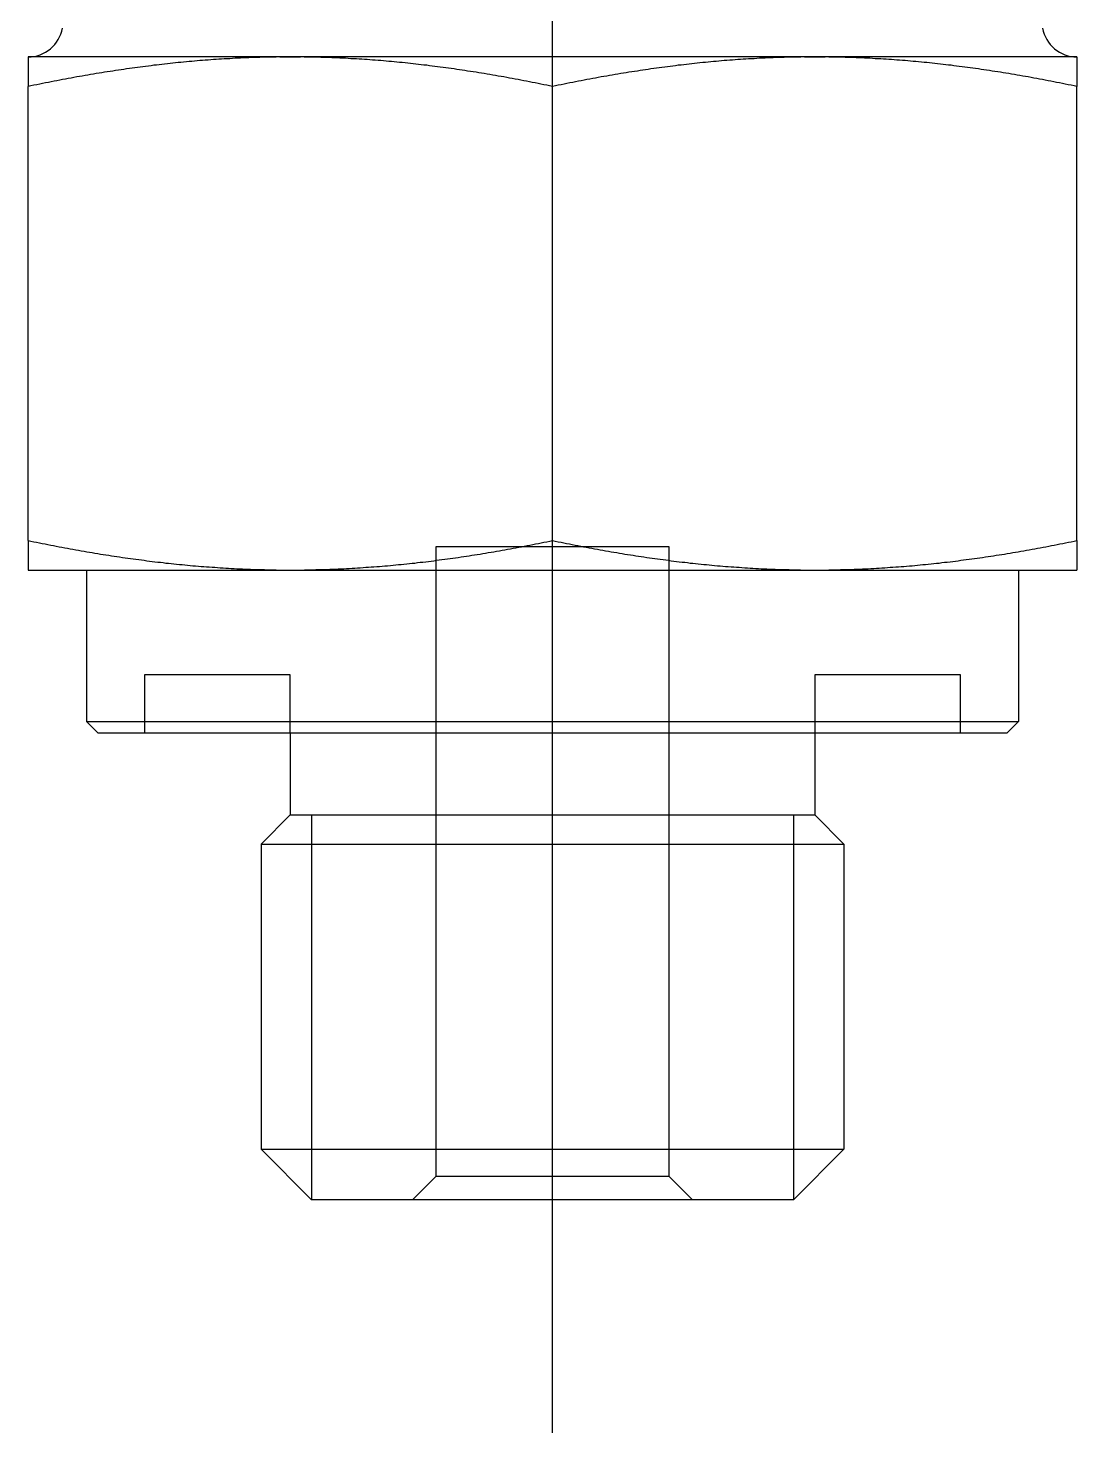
# Model space of a CAD drawing. Extents: x -30.9 to 42.8, y -35.3 to 7.6.
# Drawn here: x 29.83 to 38.83, y -19.7 to -7.65 of the extents above; entities that cross this region are included whole.
import ezdxf

# ---------------------------------------------------------------- set-up
doc = ezdxf.new("R2010")
doc.units = 0
doc.linetypes.add('CENTER', pattern=[50.8, 31.75, -6.35, 6.35, -6.35])
doc.linetypes.add('DASHED', pattern=[19.05, 12.7, -6.35])
doc.layers.get('0').update_dxf_attribs({"linetype": 'CONTINUOUS'})
doc.layers.add('CENTER', color=1, linetype='CENTER')

msp = doc.modelspace()

# ---------------------------------------------------------------- linework, layer by layer
at = {"color": 7, "linetype": 'CONTINUOUS'}
for p, q in [((31.995, -7.9), (29.834, -7.9)), ((29.834, -7.9), (29.834, -8.153)), ((29.834, -7.9), (29.834, -7.9)), ((31.995, -7.9), (32.084, -7.9)), ((31.995, -7.9), (32.173, -7.9)), ((32.084, -7.9), (32.173, -7.9)), ((36.495, -7.9), (32.173, -7.9)), ((36.495, -7.9), (36.584, -7.9)), ((36.495, -7.9), (36.673, -7.9)), ((36.584, -7.9), (36.673, -7.9)), ((38.834, -7.9), (36.673, -7.9)), ((38.834, -7.9), (38.834, -8.153)), ((38.834, -7.9), (38.834, -7.9)), ((29.834, -12.047), (29.834, -8.153)), ((34.334, -12.047), (34.334, -8.153)), ((38.834, -12.047), (38.834, -8.153)), ((29.834, -12.047), (29.834, -12.3)), ((38.834, -12.047), (38.834, -12.3)), ((29.834, -12.3), (32.084, -12.3)), ((30.334, -12.3), (30.334, -13.6)), ((32.084, -12.3), (36.584, -12.3)), ((36.584, -12.3), (38.834, -12.3)), ((38.334, -12.3), (38.334, -13.6)), ((30.334, -13.6), (38.334, -13.6)), ((30.434, -13.7), (30.334, -13.6)), ((38.234, -13.7), (38.334, -13.6)), ((38.234, -13.7), (30.434, -13.7)), ((32.084, -13.7), (32.084, -14.4)), ((36.584, -13.7), (36.584, -14.4)), ((32.084, -14.4), (31.834, -14.65)), ((32.084, -14.4), (36.584, -14.4)), ((36.584, -14.4), (36.834, -14.65)), ((31.834, -14.65), (36.834, -14.65)), ((31.834, -14.65), (31.834, -17.267)), ((36.834, -14.65), (36.834, -17.267)), ((31.834, -17.267), (36.834, -17.267)), ((32.267, -17.7), (31.834, -17.267)), ((36.401, -17.7), (36.834, -17.267)), ((36.401, -17.7), (32.267, -17.7))]:
    msp.add_line(p, q, dxfattribs=at)
at = {"color": 3, "linetype": 'DASHED'}
for p, q in [((33.334, -12.1), (33.334, -17.5)), ((35.334, -12.1), (33.334, -12.1)), ((35.334, -17.5), (35.334, -12.1)), ((30.834, -13.2), (30.834, -13.7)), ((32.084, -13.2), (30.834, -13.2)), ((32.084, -13.7), (32.084, -13.2)), ((37.834, -13.2), (36.584, -13.2)), ((36.584, -13.2), (36.584, -13.7)), ((37.834, -13.7), (37.834, -13.2)), ((33.334, -17.5), (33.134, -17.7)), ((35.334, -17.5), (33.334, -17.5)), ((35.534, -17.7), (35.334, -17.5))]:
    msp.add_line(p, q, dxfattribs=at)
at = {"color": 3, "linetype": 'CONTINUOUS'}
for p, q in [((32.267, -14.4), (32.267, -17.7)), ((36.401, -14.4), (36.401, -17.7))]:
    msp.add_line(p, q, dxfattribs=at)
at = {"color": 7}
for points in [[(32.084, -7.9, 0), (32.06, -7.9, 0), (32.036, -7.9, 0), (32.012, -7.9, 0), (31.988, -7.9, 0), (31.964, -7.901, 0), (31.941, -7.901, 0), (31.917, -7.902, 0), (31.893, -7.902, 0), (31.869, -7.902, 0), (31.846, -7.903, 0), (31.822, -7.904, 0), (31.799, -7.904, 0), (31.775, -7.905, 0), (31.752, -7.906, 0), (31.728, -7.907, 0), (31.704, -7.908, 0), (31.681, -7.909, 0), (31.658, -7.91, 0), (31.634, -7.911, 0), (31.611, -7.912, 0), (31.587, -7.913, 0), (31.564, -7.915, 0), (31.541, -7.916, 0), (31.517, -7.917, 0), (31.494, -7.919, 0), (31.471, -7.92, 0), (31.448, -7.922, 0), (31.424, -7.923, 0), (31.401, -7.925, 0), (31.378, -7.927, 0), (31.355, -7.928, 0), (31.331, -7.93, 0), (31.308, -7.932, 0), (31.285, -7.934, 0), (31.262, -7.936, 0), (31.239, -7.938, 0), (31.215, -7.94, 0), (31.192, -7.942, 0), (31.169, -7.945, 0), (31.146, -7.947, 0), (31.123, -7.949, 0), (31.099, -7.951, 0), (31.076, -7.954, 0), (31.053, -7.956, 0), (31.03, -7.959, 0), (31.006, -7.961, 0), (30.983, -7.964, 0), (30.96, -7.967, 0), (30.937, -7.97, 0), (30.913, -7.972, 0), (30.89, -7.975, 0), (30.867, -7.978, 0), (30.843, -7.981, 0), (30.82, -7.984, 0), (30.797, -7.987, 0), (30.773, -7.99, 0), (30.75, -7.993, 0), (30.726, -7.997, 0), (30.703, -8, 0), (30.679, -8.003, 0), (30.656, -8.007, 0), (30.632, -8.01, 0), (30.609, -8.013, 0), (30.585, -8.017, 0), (30.561, -8.021, 0), (30.538, -8.024, 0), (30.514, -8.028, 0), (30.49, -8.032, 0), (30.467, -8.035, 0), (30.443, -8.039, 0), (30.419, -8.043, 0), (30.395, -8.047, 0), (30.371, -8.051, 0), (30.347, -8.055, 0), (30.323, -8.059, 0), (30.299, -8.064, 0), (30.275, -8.068, 0), (30.251, -8.072, 0), (30.227, -8.076, 0), (30.203, -8.081, 0), (30.179, -8.085, 0), (30.154, -8.09, 0), (30.13, -8.094, 0), (30.106, -8.099, 0), (30.081, -8.104, 0), (30.057, -8.108, 0), (30.032, -8.113, 0), (30.008, -8.118, 0), (29.983, -8.123, 0), (29.958, -8.128, 0), (29.934, -8.133, 0), (29.909, -8.138, 0), (29.884, -8.143, 0), (29.859, -8.148, 0), (29.834, -8.153, 0)], [(34.334, -8.153, 0), (34.309, -8.148, 0), (34.284, -8.143, 0), (34.259, -8.138, 0), (34.234, -8.133, 0), (34.21, -8.128, 0), (34.185, -8.123, 0), (34.16, -8.118, 0), (34.136, -8.113, 0), (34.111, -8.108, 0), (34.087, -8.104, 0), (34.062, -8.099, 0), (34.038, -8.094, 0), (34.014, -8.09, 0), (33.989, -8.085, 0), (33.965, -8.081, 0), (33.941, -8.076, 0), (33.917, -8.072, 0), (33.893, -8.068, 0), (33.869, -8.064, 0), (33.845, -8.059, 0), (33.821, -8.055, 0), (33.797, -8.051, 0), (33.773, -8.047, 0), (33.749, -8.043, 0), (33.725, -8.039, 0), (33.701, -8.035, 0), (33.678, -8.032, 0), (33.654, -8.028, 0), (33.63, -8.024, 0), (33.606, -8.021, 0), (33.583, -8.017, 0), (33.559, -8.013, 0), (33.536, -8.01, 0), (33.512, -8.007, 0), (33.489, -8.003, 0), (33.465, -8, 0), (33.442, -7.997, 0), (33.418, -7.993, 0), (33.395, -7.99, 0), (33.371, -7.987, 0), (33.348, -7.984, 0), (33.325, -7.981, 0), (33.301, -7.978, 0), (33.278, -7.975, 0), (33.255, -7.972, 0), (33.231, -7.97, 0), (33.208, -7.967, 0), (33.185, -7.964, 0), (33.162, -7.961, 0), (33.138, -7.959, 0), (33.115, -7.956, 0), (33.092, -7.954, 0), (33.069, -7.951, 0), (33.045, -7.949, 0), (33.022, -7.947, 0), (32.999, -7.945, 0), (32.976, -7.942, 0), (32.953, -7.94, 0), (32.929, -7.938, 0), (32.906, -7.936, 0), (32.883, -7.934, 0), (32.86, -7.932, 0), (32.837, -7.93, 0), (32.813, -7.928, 0), (32.79, -7.927, 0), (32.767, -7.925, 0), (32.744, -7.923, 0), (32.72, -7.922, 0), (32.697, -7.92, 0), (32.674, -7.919, 0), (32.651, -7.917, 0), (32.627, -7.916, 0), (32.604, -7.915, 0), (32.581, -7.913, 0), (32.557, -7.912, 0), (32.534, -7.911, 0), (32.51, -7.91, 0), (32.487, -7.909, 0), (32.464, -7.908, 0), (32.44, -7.907, 0), (32.416, -7.906, 0), (32.393, -7.905, 0), (32.369, -7.904, 0), (32.346, -7.904, 0), (32.322, -7.903, 0), (32.299, -7.902, 0), (32.275, -7.902, 0), (32.251, -7.902, 0), (32.227, -7.901, 0), (32.204, -7.901, 0), (32.18, -7.9, 0), (32.156, -7.9, 0), (32.132, -7.9, 0), (32.108, -7.9, 0), (32.084, -7.9, 0)], [(36.584, -7.9, 0), (36.56, -7.9, 0), (36.536, -7.9, 0), (36.512, -7.9, 0), (36.488, -7.9, 0), (36.464, -7.901, 0), (36.441, -7.901, 0), (36.417, -7.902, 0), (36.393, -7.902, 0), (36.37, -7.902, 0), (36.346, -7.903, 0), (36.322, -7.904, 0), (36.299, -7.904, 0), (36.275, -7.905, 0), (36.252, -7.906, 0), (36.228, -7.907, 0), (36.205, -7.908, 0), (36.181, -7.909, 0), (36.158, -7.91, 0), (36.134, -7.911, 0), (36.111, -7.912, 0), (36.087, -7.913, 0), (36.064, -7.915, 0), (36.041, -7.916, 0), (36.017, -7.917, 0), (35.994, -7.919, 0), (35.971, -7.92, 0), (35.948, -7.922, 0), (35.924, -7.923, 0), (35.901, -7.925, 0), (35.878, -7.927, 0), (35.855, -7.928, 0), (35.831, -7.93, 0), (35.808, -7.932, 0), (35.785, -7.934, 0), (35.762, -7.936, 0), (35.739, -7.938, 0), (35.715, -7.94, 0), (35.692, -7.942, 0), (35.669, -7.945, 0), (35.646, -7.947, 0), (35.623, -7.949, 0), (35.599, -7.951, 0), (35.576, -7.954, 0), (35.553, -7.956, 0), (35.53, -7.959, 0), (35.506, -7.961, 0), (35.483, -7.964, 0), (35.46, -7.967, 0), (35.437, -7.97, 0), (35.413, -7.972, 0), (35.39, -7.975, 0), (35.367, -7.978, 0), (35.343, -7.981, 0), (35.32, -7.984, 0), (35.297, -7.987, 0), (35.273, -7.99, 0), (35.25, -7.993, 0), (35.226, -7.997, 0), (35.203, -8, 0), (35.179, -8.003, 0), (35.156, -8.007, 0), (35.132, -8.01, 0), (35.109, -8.013, 0), (35.085, -8.017, 0), (35.062, -8.021, 0), (35.038, -8.024, 0), (35.014, -8.028, 0), (34.99, -8.032, 0), (34.967, -8.035, 0), (34.943, -8.039, 0), (34.919, -8.043, 0), (34.895, -8.047, 0), (34.871, -8.051, 0), (34.847, -8.055, 0), (34.823, -8.059, 0), (34.799, -8.064, 0), (34.775, -8.068, 0), (34.751, -8.072, 0), (34.727, -8.076, 0), (34.703, -8.081, 0), (34.679, -8.085, 0), (34.654, -8.09, 0), (34.63, -8.094, 0), (34.606, -8.099, 0), (34.581, -8.104, 0), (34.557, -8.108, 0), (34.532, -8.113, 0), (34.508, -8.118, 0), (34.483, -8.123, 0), (34.458, -8.128, 0), (34.434, -8.133, 0), (34.409, -8.138, 0), (34.384, -8.143, 0), (34.359, -8.148, 0), (34.334, -8.153, 0)], [(38.834, -8.153, 0), (38.809, -8.148, 0), (38.784, -8.143, 0), (38.759, -8.138, 0), (38.734, -8.133, 0), (38.71, -8.128, 0), (38.685, -8.123, 0), (38.66, -8.118, 0), (38.636, -8.113, 0), (38.611, -8.108, 0), (38.587, -8.104, 0), (38.562, -8.099, 0), (38.538, -8.094, 0), (38.514, -8.09, 0), (38.489, -8.085, 0), (38.465, -8.081, 0), (38.441, -8.076, 0), (38.417, -8.072, 0), (38.393, -8.068, 0), (38.369, -8.064, 0), (38.345, -8.059, 0), (38.321, -8.055, 0), (38.297, -8.051, 0), (38.273, -8.047, 0), (38.249, -8.043, 0), (38.225, -8.039, 0), (38.201, -8.035, 0), (38.178, -8.032, 0), (38.154, -8.028, 0), (38.13, -8.024, 0), (38.106, -8.021, 0), (38.083, -8.017, 0), (38.059, -8.013, 0), (38.036, -8.01, 0), (38.012, -8.007, 0), (37.989, -8.003, 0), (37.965, -8, 0), (37.942, -7.997, 0), (37.918, -7.993, 0), (37.895, -7.99, 0), (37.871, -7.987, 0), (37.848, -7.984, 0), (37.825, -7.981, 0), (37.801, -7.978, 0), (37.778, -7.975, 0), (37.755, -7.972, 0), (37.731, -7.97, 0), (37.708, -7.967, 0), (37.685, -7.964, 0), (37.662, -7.961, 0), (37.638, -7.959, 0), (37.615, -7.956, 0), (37.592, -7.954, 0), (37.569, -7.951, 0), (37.545, -7.949, 0), (37.522, -7.947, 0), (37.499, -7.945, 0), (37.476, -7.942, 0), (37.453, -7.94, 0), (37.429, -7.938, 0), (37.406, -7.936, 0), (37.383, -7.934, 0), (37.36, -7.932, 0), (37.337, -7.93, 0), (37.313, -7.928, 0), (37.29, -7.927, 0), (37.267, -7.925, 0), (37.244, -7.923, 0), (37.22, -7.922, 0), (37.197, -7.92, 0), (37.174, -7.919, 0), (37.151, -7.917, 0), (37.127, -7.916, 0), (37.104, -7.915, 0), (37.081, -7.913, 0), (37.057, -7.912, 0), (37.034, -7.911, 0), (37.01, -7.91, 0), (36.987, -7.909, 0), (36.964, -7.908, 0), (36.94, -7.907, 0), (36.916, -7.906, 0), (36.893, -7.905, 0), (36.869, -7.904, 0), (36.846, -7.904, 0), (36.822, -7.903, 0), (36.799, -7.902, 0), (36.775, -7.902, 0), (36.751, -7.902, 0), (36.727, -7.901, 0), (36.704, -7.901, 0), (36.68, -7.9, 0), (36.656, -7.9, 0), (36.632, -7.9, 0), (36.608, -7.9, 0), (36.584, -7.9, 0)], [(29.834, -12.047, 0), (29.858, -12.052, 0), (29.883, -12.057, 0), (29.907, -12.062, 0), (29.931, -12.067, 0), (29.955, -12.072, 0), (29.98, -12.076, 0), (30.004, -12.081, 0), (30.028, -12.086, 0), (30.052, -12.091, 0), (30.076, -12.095, 0), (30.1, -12.1, 0), (30.124, -12.104, 0), (30.148, -12.109, 0), (30.171, -12.113, 0), (30.195, -12.118, 0), (30.219, -12.122, 0), (30.243, -12.126, 0), (30.266, -12.131, 0), (30.29, -12.135, 0), (30.314, -12.139, 0), (30.337, -12.143, 0), (30.361, -12.147, 0), (30.385, -12.151, 0), (30.408, -12.155, 0), (30.432, -12.159, 0), (30.455, -12.163, 0), (30.479, -12.166, 0), (30.502, -12.17, 0), (30.526, -12.174, 0), (30.549, -12.178, 0), (30.573, -12.181, 0), (30.596, -12.185, 0), (30.619, -12.188, 0), (30.643, -12.192, 0), (30.666, -12.195, 0), (30.689, -12.198, 0), (30.713, -12.202, 0), (30.736, -12.205, 0), (30.759, -12.208, 0), (30.783, -12.211, 0), (30.806, -12.214, 0), (30.829, -12.217, 0), (30.853, -12.22, 0), (30.876, -12.223, 0), (30.899, -12.226, 0), (30.922, -12.229, 0), (30.946, -12.232, 0), (30.969, -12.234, 0), (30.992, -12.237, 0), (31.016, -12.24, 0), (31.039, -12.242, 0), (31.062, -12.245, 0), (31.085, -12.247, 0), (31.109, -12.249, 0), (31.132, -12.252, 0), (31.155, -12.254, 0), (31.179, -12.256, 0), (31.202, -12.259, 0), (31.225, -12.261, 0), (31.249, -12.263, 0), (31.272, -12.265, 0), (31.296, -12.267, 0), (31.319, -12.269, 0), (31.342, -12.271, 0), (31.366, -12.272, 0), (31.389, -12.274, 0), (31.413, -12.276, 0), (31.436, -12.277, 0), (31.46, -12.279, 0), (31.483, -12.281, 0), (31.507, -12.282, 0), (31.53, -12.284, 0), (31.554, -12.285, 0), (31.578, -12.286, 0), (31.601, -12.287, 0), (31.625, -12.289, 0), (31.649, -12.29, 0), (31.673, -12.291, 0), (31.697, -12.292, 0), (31.72, -12.293, 0), (31.744, -12.294, 0), (31.768, -12.295, 0), (31.792, -12.295, 0), (31.816, -12.296, 0), (31.84, -12.297, 0), (31.864, -12.297, 0), (31.889, -12.298, 0), (31.913, -12.298, 0), (31.937, -12.299, 0), (31.962, -12.299, 0), (31.986, -12.3, 0), (32.01, -12.3, 0), (32.035, -12.3, 0), (32.059, -12.3, 0), (32.084, -12.3, 0)], [(32.084, -12.3, 0), (32.109, -12.3, 0), (32.133, -12.3, 0), (32.158, -12.3, 0), (32.182, -12.3, 0), (32.206, -12.299, 0), (32.231, -12.299, 0), (32.255, -12.298, 0), (32.279, -12.298, 0), (32.304, -12.297, 0), (32.328, -12.297, 0), (32.352, -12.296, 0), (32.376, -12.295, 0), (32.4, -12.295, 0), (32.424, -12.294, 0), (32.448, -12.293, 0), (32.471, -12.292, 0), (32.495, -12.291, 0), (32.519, -12.29, 0), (32.543, -12.289, 0), (32.567, -12.287, 0), (32.59, -12.286, 0), (32.614, -12.285, 0), (32.638, -12.284, 0), (32.661, -12.282, 0), (32.685, -12.281, 0), (32.708, -12.279, 0), (32.732, -12.277, 0), (32.755, -12.276, 0), (32.779, -12.274, 0), (32.802, -12.272, 0), (32.826, -12.271, 0), (32.849, -12.269, 0), (32.873, -12.267, 0), (32.896, -12.265, 0), (32.919, -12.263, 0), (32.943, -12.261, 0), (32.966, -12.259, 0), (32.989, -12.256, 0), (33.013, -12.254, 0), (33.036, -12.252, 0), (33.059, -12.249, 0), (33.083, -12.247, 0), (33.106, -12.245, 0), (33.129, -12.242, 0), (33.153, -12.24, 0), (33.176, -12.237, 0), (33.199, -12.234, 0), (33.222, -12.232, 0), (33.246, -12.229, 0), (33.269, -12.226, 0), (33.292, -12.223, 0), (33.315, -12.22, 0), (33.339, -12.217, 0), (33.362, -12.214, 0), (33.385, -12.211, 0), (33.409, -12.208, 0), (33.432, -12.205, 0), (33.455, -12.202, 0), (33.479, -12.198, 0), (33.502, -12.195, 0), (33.525, -12.192, 0), (33.549, -12.188, 0), (33.572, -12.185, 0), (33.596, -12.181, 0), (33.619, -12.178, 0), (33.642, -12.174, 0), (33.666, -12.17, 0), (33.689, -12.166, 0), (33.713, -12.163, 0), (33.736, -12.159, 0), (33.76, -12.155, 0), (33.783, -12.151, 0), (33.807, -12.147, 0), (33.831, -12.143, 0), (33.854, -12.139, 0), (33.878, -12.135, 0), (33.902, -12.131, 0), (33.925, -12.126, 0), (33.949, -12.122, 0), (33.973, -12.118, 0), (33.997, -12.113, 0), (34.02, -12.109, 0), (34.044, -12.104, 0), (34.068, -12.1, 0), (34.092, -12.095, 0), (34.116, -12.091, 0), (34.14, -12.086, 0), (34.164, -12.081, 0), (34.188, -12.076, 0), (34.213, -12.072, 0), (34.237, -12.067, 0), (34.261, -12.062, 0), (34.285, -12.057, 0), (34.31, -12.052, 0), (34.334, -12.047, 0)], [(34.334, -12.047, 0), (34.358, -12.052, 0), (34.383, -12.057, 0), (34.407, -12.062, 0), (34.431, -12.067, 0), (34.455, -12.072, 0), (34.48, -12.076, 0), (34.504, -12.081, 0), (34.528, -12.086, 0), (34.552, -12.091, 0), (34.576, -12.095, 0), (34.6, -12.1, 0), (34.624, -12.104, 0), (34.648, -12.109, 0), (34.671, -12.113, 0), (34.695, -12.118, 0), (34.719, -12.122, 0), (34.743, -12.126, 0), (34.766, -12.131, 0), (34.79, -12.135, 0), (34.814, -12.139, 0), (34.837, -12.143, 0), (34.861, -12.147, 0), (34.885, -12.151, 0), (34.908, -12.155, 0), (34.932, -12.159, 0), (34.955, -12.163, 0), (34.979, -12.166, 0), (35.002, -12.17, 0), (35.026, -12.174, 0), (35.049, -12.178, 0), (35.073, -12.181, 0), (35.096, -12.185, 0), (35.119, -12.188, 0), (35.143, -12.192, 0), (35.166, -12.195, 0), (35.19, -12.198, 0), (35.213, -12.202, 0), (35.236, -12.205, 0), (35.259, -12.208, 0), (35.283, -12.211, 0), (35.306, -12.214, 0), (35.329, -12.217, 0), (35.353, -12.22, 0), (35.376, -12.223, 0), (35.399, -12.226, 0), (35.422, -12.229, 0), (35.446, -12.232, 0), (35.469, -12.234, 0), (35.492, -12.237, 0), (35.516, -12.24, 0), (35.539, -12.242, 0), (35.562, -12.245, 0), (35.585, -12.247, 0), (35.609, -12.249, 0), (35.632, -12.252, 0), (35.655, -12.254, 0), (35.679, -12.256, 0), (35.702, -12.259, 0), (35.725, -12.261, 0), (35.749, -12.263, 0), (35.772, -12.265, 0), (35.795, -12.267, 0), (35.819, -12.269, 0), (35.842, -12.271, 0), (35.866, -12.272, 0), (35.889, -12.274, 0), (35.913, -12.276, 0), (35.936, -12.277, 0), (35.96, -12.279, 0), (35.983, -12.281, 0), (36.007, -12.282, 0), (36.03, -12.284, 0), (36.054, -12.285, 0), (36.078, -12.286, 0), (36.101, -12.287, 0), (36.125, -12.289, 0), (36.149, -12.29, 0), (36.173, -12.291, 0), (36.197, -12.292, 0), (36.22, -12.293, 0), (36.244, -12.294, 0), (36.268, -12.295, 0), (36.292, -12.295, 0), (36.316, -12.296, 0), (36.34, -12.297, 0), (36.364, -12.297, 0), (36.389, -12.298, 0), (36.413, -12.298, 0), (36.437, -12.299, 0), (36.462, -12.299, 0), (36.486, -12.3, 0), (36.51, -12.3, 0), (36.535, -12.3, 0), (36.559, -12.3, 0), (36.584, -12.3, 0)], [(36.584, -12.3, 0), (36.609, -12.3, 0), (36.633, -12.3, 0), (36.658, -12.3, 0), (36.682, -12.3, 0), (36.706, -12.299, 0), (36.731, -12.299, 0), (36.755, -12.298, 0), (36.779, -12.298, 0), (36.804, -12.297, 0), (36.828, -12.297, 0), (36.852, -12.296, 0), (36.876, -12.295, 0), (36.9, -12.295, 0), (36.924, -12.294, 0), (36.948, -12.293, 0), (36.971, -12.292, 0), (36.995, -12.291, 0), (37.019, -12.29, 0), (37.043, -12.289, 0), (37.067, -12.287, 0), (37.09, -12.286, 0), (37.114, -12.285, 0), (37.138, -12.284, 0), (37.161, -12.282, 0), (37.185, -12.281, 0), (37.208, -12.279, 0), (37.232, -12.277, 0), (37.255, -12.276, 0), (37.279, -12.274, 0), (37.302, -12.272, 0), (37.326, -12.271, 0), (37.349, -12.269, 0), (37.373, -12.267, 0), (37.396, -12.265, 0), (37.419, -12.263, 0), (37.443, -12.261, 0), (37.466, -12.259, 0), (37.489, -12.256, 0), (37.513, -12.254, 0), (37.536, -12.252, 0), (37.559, -12.249, 0), (37.583, -12.247, 0), (37.606, -12.245, 0), (37.629, -12.242, 0), (37.653, -12.24, 0), (37.676, -12.237, 0), (37.699, -12.234, 0), (37.722, -12.232, 0), (37.746, -12.229, 0), (37.769, -12.226, 0), (37.792, -12.223, 0), (37.815, -12.22, 0), (37.839, -12.217, 0), (37.862, -12.214, 0), (37.885, -12.211, 0), (37.909, -12.208, 0), (37.932, -12.205, 0), (37.955, -12.202, 0), (37.979, -12.198, 0), (38.002, -12.195, 0), (38.025, -12.192, 0), (38.049, -12.188, 0), (38.072, -12.185, 0), (38.096, -12.181, 0), (38.119, -12.178, 0), (38.142, -12.174, 0), (38.166, -12.17, 0), (38.189, -12.166, 0), (38.213, -12.163, 0), (38.236, -12.159, 0), (38.26, -12.155, 0), (38.283, -12.151, 0), (38.307, -12.147, 0), (38.331, -12.143, 0), (38.354, -12.139, 0), (38.378, -12.135, 0), (38.402, -12.131, 0), (38.425, -12.126, 0), (38.449, -12.122, 0), (38.473, -12.118, 0), (38.497, -12.113, 0), (38.52, -12.109, 0), (38.544, -12.104, 0), (38.568, -12.1, 0), (38.592, -12.095, 0), (38.616, -12.091, 0), (38.64, -12.086, 0), (38.664, -12.081, 0), (38.688, -12.076, 0), (38.713, -12.072, 0), (38.737, -12.067, 0), (38.761, -12.062, 0), (38.785, -12.057, 0), (38.81, -12.052, 0), (38.834, -12.047, 0)]]:
    msp.add_polyline3d(points, dxfattribs=at)
at = {"color": 7, "linetype": 'CONTINUOUS'}
for centre, start, end in [((29.833, -7.6), 270.2243, 349.8753), ((38.835, -7.6), 190.1247, 269.7757)]:
    msp.add_arc(centre, 0.3, start, end, dxfattribs=at)
at = {"layer": 'CENTER', "color": 1, "linetype": 'CENTER'}
msp.add_line((34.334, -19.7), (34.334, 7.6), dxfattribs=at)

doc.saveas('drawing.dxf')
